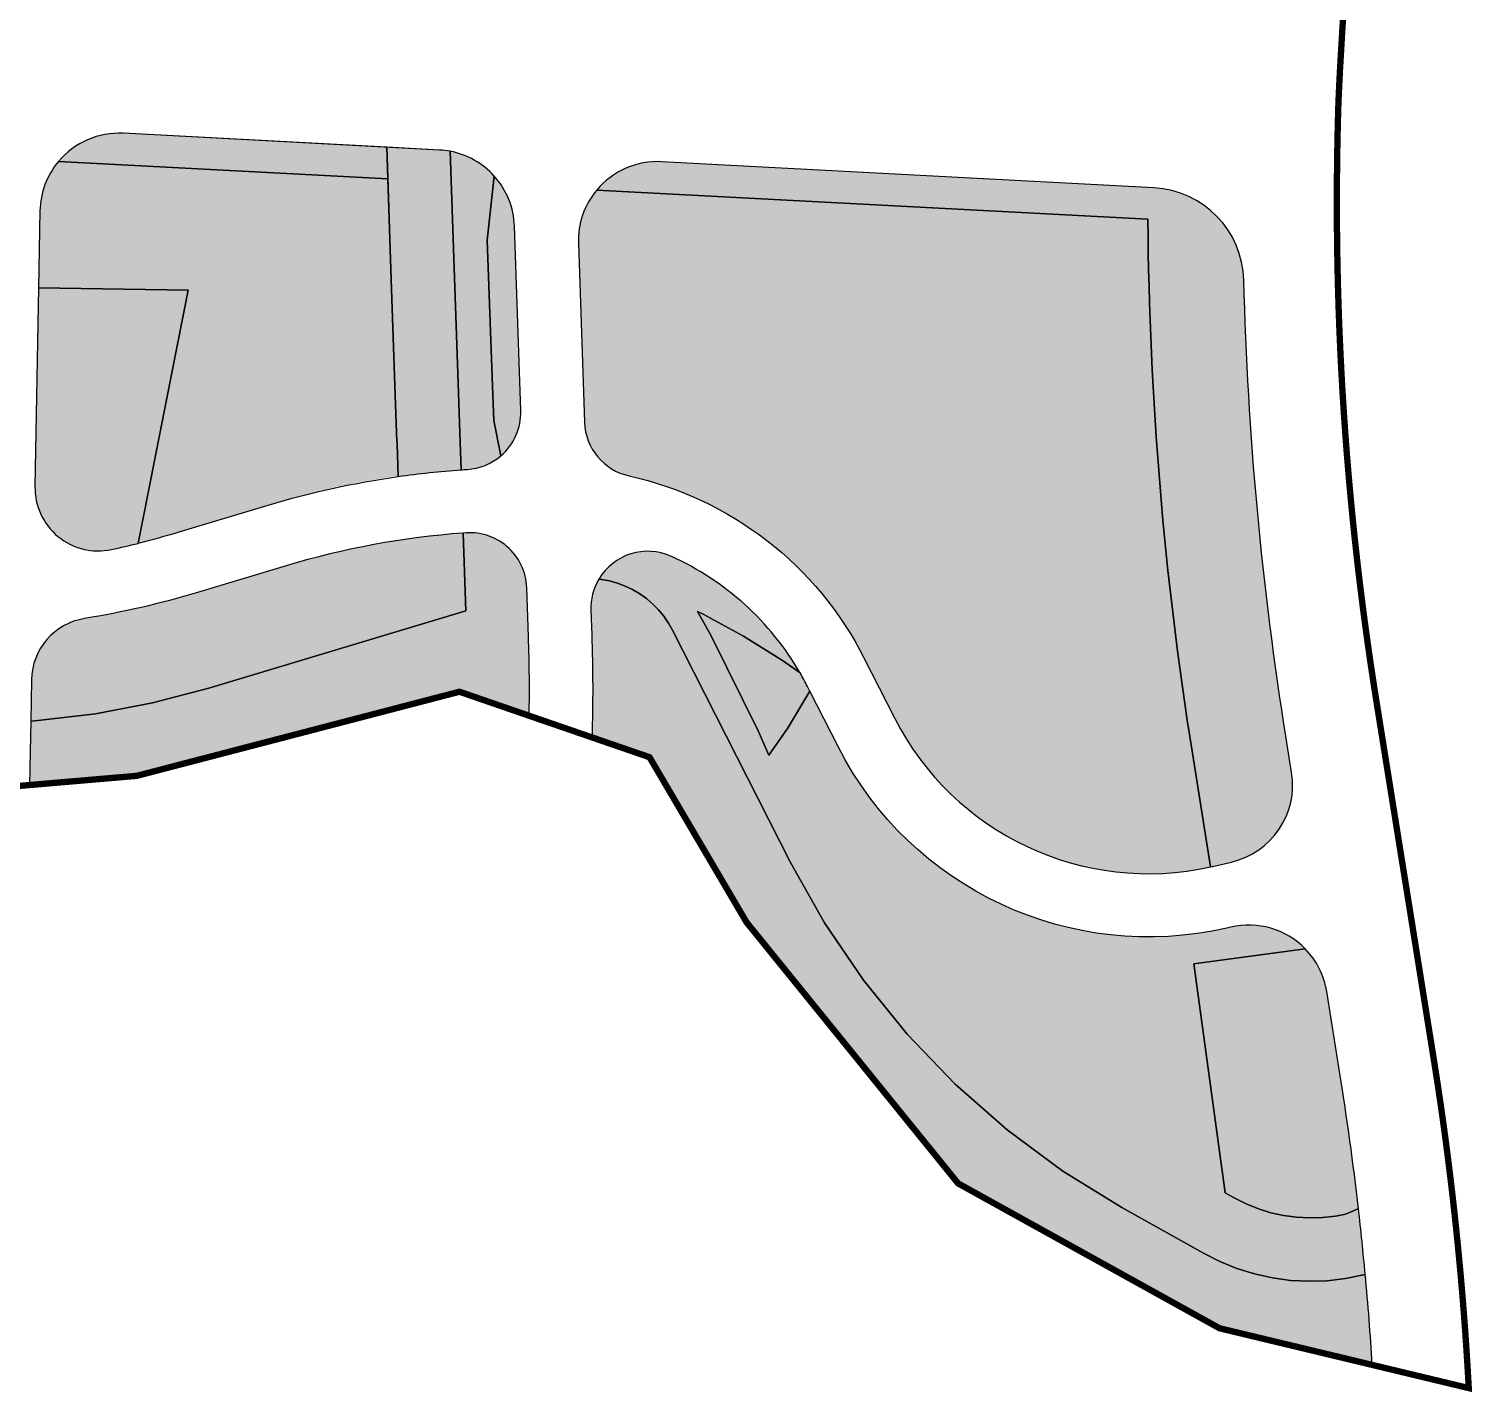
# Model space of a CAD drawing. Header units: millimetres. Extents: x 39642 to 41440, y 212526 to 214342.
# Drawn here: x 40940.7 to 41396.8, y 212554.1 to 212984.9 of the extents above; entities that cross this region are included whole.
import ezdxf

# ---------------------------------------------------------------- set-up
doc = ezdxf.new("R2010")
doc.units = ezdxf.units.MM
for name, color, linetype in [('00-规划范围', 1, 'Continuous'), ('01-用地方案边线', 7, 'Continuous'), ('YD-A', 211, 'Continuous'), ('YD-E1', 4, 'Continuous'), ('YD-E2', 111, 'Continuous'), ('YD-G1', 3, 'Continuous'), ('YD-G2', 94, 'Continuous'), ('YD-R2', 2, 'Continuous'), ('YD-U12', 152, 'Continuous')]:
    doc.layers.add(name, color=color, linetype=linetype)

msp = doc.modelspace()

# ---------------------------------------------------------------- hatches: boundary and pattern name
at = {"layer": 'YD-A'}
h = msp.add_hatch(color=256, dxfattribs=at)
h.dxf.hatch_style = 1
edge = h.paths.add_edge_path()
edge.add_line((40991.05010986328, 212902.3618774414), (40943.78009033203, 212903.1126708984))
edge.add_line((40943.78009033203, 212903.1126708984), (40942.64092787513, 212840.2943677611))
edge.add_arc((40962.63763125866, 212839.9318061116), 19.9999899289673, 178.9612799630091, 281.959411900957)
edge.add_arc((40917.0488386188, 213055.1598068374), 240.0032406113817, 281.9594119011751, 284.0356887677946)
edge.add_line((40975.25592041015, 212822.3218994141), (40991.05010986328, 212902.3618774414))
at = {"layer": 'YD-E1'}
h = msp.add_hatch(color=256, dxfattribs=at)
h.dxf.hatch_style = 1
edge = h.paths.add_edge_path()
edge.add_line((41085.57592773437, 212918.1790771484), (41087.75802408735, 212938.3860347956))
edge.add_arc((41069.17229898901, 212921.6656633114), 24.99999999997156, 41.97566085259682, 79.2427377504628)
edge.add_line((41073.83851299553, 212946.2263320085), (41075.19708251953, 212906.3743286133))
edge.add_line((41075.19708251953, 212906.3743286133), (41076.44189453124, 212869.8560791016))
edge.add_line((41076.44189453124, 212869.8560791016), (41076.87152099609, 212857.2578735352))
edge.add_line((41076.87152099609, 212857.2578735352), (41076.97167968749, 212854.3170776367))
edge.add_line((41076.97167968749, 212854.3170776367), (41077.26973533449, 212845.567157026))
edge.add_arc((41096.96357199836, 212566.260600001), 279.9999999994725, 93.6189564546691, 94.03323625139308, ccw=False)
edge.add_arc((41078.15359869802, 212863.6663580222), 18.00000000003114, 273.6189564545254, 310.3274427976217)
edge.add_line((41089.80238866926, 212849.9439059014), (41087.63970947265, 212861.1876831055))
edge.add_line((41087.63970947265, 212861.1876831055), (41087.16351318359, 212871.9827270508))
edge.add_line((41087.16351318359, 212871.9827270508), (41085.57592773437, 212918.1790771484))
h = msp.add_hatch(color=256, dxfattribs=at)
h.dxf.hatch_style = 1
edge = h.paths.add_edge_path()
edge.add_arc((41080.06256030749, 212807.669704642), 17.99999999999549, 1.952493504290552, 96.73441684158325)
edge.add_line((41077.95174889102, 212825.5455116214), (41078.78868949381, 212800.9757243883))
edge.add_line((41078.78868949381, 212800.9757243883), (40997.55432128906, 212776.5364990235))
edge.add_line((40997.55432128906, 212776.5364990235), (40979.78967285156, 212771.8690795898))
edge.add_line((40979.78967285156, 212771.8690795898), (40961.74011230468, 212768.4672851563))
edge.add_line((40961.74011230468, 212768.4672851563), (40943.49572753906, 212766.3479003906))
edge.add_line((40943.49572753906, 212766.3479003906), (40941.29652826338, 212766.1708571448))
edge.add_line((40941.29652826338, 212766.1708571448), (40941.03225879576, 212751.5987201362))
edge.add_arc((40426.11692646604, 212760.9368426547), 515.0000000003863, 358.330671457125, 358.9610401333765, ccw=False)
edge.add_line((40940.89835931846, 212745.9342965105), (40940.89840000029, 212745.9342999999))
edge.add_line((40940.89840000029, 212745.9342999999), (40974.83050000016, 212748.8445999995))
edge.add_line((40974.83050000016, 212748.8445999995), (41076.76709999982, 212775.4243999999))
edge.add_line((41076.76709999982, 212775.4243999999), (41084.02333521198, 212772.9238308562))
edge.add_line((41084.02333521198, 212772.9238308562), (41098.79847201558, 212767.8323046864))
edge.add_arc((40608.86702898774, 212776.0287144073), 489.999999999646, 359.0415477811612, 361.9524935043043)
edge.add_line((41098.58254489505, 212792.7234285198), (41098.05210987143, 212808.2829798543))
h = msp.add_hatch(color=256, dxfattribs=at)
h.dxf.hatch_style = 1
edge = h.paths.add_edge_path()
edge.add_line((41144.06787109374, 212794.8331298828), (41142.78491210937, 212797.1068725586))
edge.add_line((41142.78491210937, 212797.1068725586), (41141.30932617187, 212799.2604980469))
edge.add_line((41141.30932617187, 212799.2604980469), (41139.6519165039, 212801.2772827148))
edge.add_line((41139.6519165039, 212801.2772827148), (41137.82531738281, 212803.1428833008))
edge.add_line((41137.82531738281, 212803.1428833008), (41135.84387207031, 212804.8422851563))
edge.add_line((41135.84387207031, 212804.8422851563), (41133.72192382812, 212806.3630981445))
edge.add_line((41133.72192382812, 212806.3630981445), (41131.47552490234, 212807.6934814453))
edge.add_line((41131.47552490234, 212807.6934814453), (41129.1220703125, 212808.8234863282))
edge.add_line((41129.1220703125, 212808.8234863282), (41126.67932128906, 212809.7448730469))
edge.add_line((41126.67932128906, 212809.7448730469), (41124.16607666015, 212810.4505004883))
edge.add_line((41124.16607666015, 212810.4505004883), (41121.60052490234, 212810.9345092774))
edge.add_line((41121.60052490234, 212810.9345092774), (41120.81948782002, 212811.012449654))
edge.add_arc((41136.29455127941, 212801.8188425856), 17.99999999998454, 149.2858037975901, 181.9524935042921)
edge.add_line((41118.30500171548, 212801.2055673734), (41118.57093329945, 212793.4048454221))
edge.add_arc((40608.86702898761, 212776.0287144073), 509.9999999997827, -1.6894210037585253, 1.9524935042668972, ccw=False)
edge.add_line((41118.64534249673, 212760.9930542764), (41136.82739999983, 212754.7274999991))
edge.add_line((41136.82739999983, 212754.7274999991), (41167.48560000025, 212702.5536000002))
edge.add_line((41167.48560000025, 212702.5536000002), (41234.33449999987, 212620.0303000007))
edge.add_line((41234.33449999987, 212620.0303000007), (41316.93450000043, 212574.2498000004))
edge.add_line((41316.93450000043, 212574.2498000004), (41365.21807975367, 212562.6600808565))
edge.add_arc((40391.2846763204, 212501.0086423147), 975.8827666258834, 3.622075564888234, 5.309830351773982)
edge.add_line((41362.97976928848, 212591.3182237507), (41362.4384765625, 212591.101928711))
edge.add_line((41362.4384765625, 212591.101928711), (41356.75427246093, 212589.9505004883))
edge.add_line((41356.75427246093, 212589.9505004883), (41350.9937133789, 212589.2778930664))
edge.add_line((41350.9937133789, 212589.2778930664), (41345.19689941406, 212589.0886840821))
edge.add_line((41345.19689941406, 212589.0886840821), (41339.40472412109, 212589.3840942383))
edge.add_line((41339.40472412109, 212589.3840942383), (41333.65747070312, 212590.162109375))
edge.add_line((41333.65747070312, 212590.162109375), (41327.9951171875, 212591.4172973633))
edge.add_line((41327.9951171875, 212591.4172973633), (41322.45751953124, 212593.1409301758))
edge.add_line((41322.45751953124, 212593.1409301758), (41317.08312988281, 212595.3212890625))
edge.add_line((41317.08312988281, 212595.3212890625), (41311.9097290039, 212597.9423217774))
edge.add_line((41311.9097290039, 212597.9423217774), (41286.07171630859, 212612.4204711914))
edge.add_line((41286.07171630859, 212612.4204711914), (41267.42590332031, 212623.9260864258))
edge.add_line((41267.42590332031, 212623.9260864258), (41249.81512451172, 212636.9605102539))
edge.add_line((41249.81512451172, 212636.9605102539), (41233.36352539062, 212651.4304809571))
edge.add_line((41233.36352539062, 212651.4304809571), (41218.18792724609, 212667.2341308594))
edge.add_line((41218.18792724609, 212667.2341308594), (41204.39672851563, 212684.2587280274))
edge.add_line((41204.39672851563, 212684.2587280274), (41192.0869140625, 212702.3839111328))
edge.add_line((41192.0869140625, 212702.3839111328), (41181.34692382812, 212721.4805297851))
edge.add_line((41181.34692382812, 212721.4805297851), (41144.06787109374, 212794.8331298828))
at = {"layer": 'YD-E2'}
h = msp.add_hatch(color=256, dxfattribs=at)
h.dxf.hatch_style = 1
edge = h.paths.add_edge_path()
edge.add_line((41184.38405848189, 212781.4076156493), (41178.80688476562, 212785.3052978516))
edge.add_line((41178.80688476562, 212785.3052978516), (41166.47552490234, 212792.9487304688))
edge.add_line((41166.47552490234, 212792.9487304688), (41153.74212646484, 212799.9014892578))
edge.add_line((41153.74212646484, 212799.9014892578), (41151.99389648437, 212800.7344970703))
edge.add_line((41151.99389648437, 212800.7344970703), (41156.30328369141, 212793.0899047852))
edge.add_line((41156.30328369141, 212793.0899047852), (41171.13110351562, 212763.0797119141))
edge.add_line((41171.13110351562, 212763.0797119141), (41174.47412109375, 212755.3328857422))
edge.add_line((41174.47412109375, 212755.3328857422), (41180.44531249999, 212763.7720947266))
edge.add_line((41180.44531249999, 212763.7720947266), (41187.49876625638, 212775.5824240356))
edge.add_line((41187.49876625638, 212775.5824240356), (41186.75995365314, 212777.0361680498))
edge.add_arc((41106.52683673612, 212736.2606000004), 89.99999999984956, 26.94030053377625, 30.10813094101953)
at = {"layer": 'YD-G1'}
h = msp.add_hatch(color=256, dxfattribs=at)
h.dxf.hatch_style = 1
h.paths.add_polyline_path([(41053.78296166154, 212947.5146447801), (41055.20867919921, 212905.6928710938), (41056.45349121093, 212869.1746826172), (41056.89873324338, 212856.3034039155), (41057.04571533203, 212853.7330932617), (41057.38337006335, 212843.4489973313, -0.0178618157099602), (41077.26973533449, 212845.567157026), (41076.97167968749, 212854.3170776367), (41076.87152099609, 212857.2578735352), (41076.44189453124, 212869.8560791016), (41075.19708251953, 212906.3743286133), (41073.83851299553, 212946.2263320085, 0.0337385663276572), (41070.49284788237, 212946.6307619617)])
h = msp.add_hatch(color=256, dxfattribs=at)
h.dxf.hatch_style = 1
edge = h.paths.add_edge_path()
edge.add_line((41078.78868949381, 212800.9757243883), (41077.95110119438, 212825.5645258365))
edge.add_arc((41096.96357199801, 212566.2606000004), 260.000000000062, 94.19349039374912, 106.743732117375)
edge.add_line((41022.05977869342, 212815.2373494141), (40993.99007745556, 212806.7926769514))
edge.add_arc((40913.32445389711, 213074.9214840124), 280.0000000000263, 279.24651354138445, 286.74373211730517, ccw=False)
edge.add_arc((40961.52920581642, 212778.8196402281), 20.00000000002545, 99.24651354139299, 178.961040133341)
edge.add_line((40941.5324938813, 212779.1822857628), (40941.29652826337, 212766.1708571448))
edge.add_line((40941.29652826337, 212766.1708571448), (40943.49572753906, 212766.3479003906))
edge.add_line((40943.49572753906, 212766.3479003906), (40961.74011230468, 212768.4672851563))
edge.add_line((40961.74011230468, 212768.4672851563), (40979.78967285156, 212771.8690795898))
edge.add_line((40979.78967285156, 212771.8690795898), (40997.55432128906, 212776.5364990235))
edge.add_line((40997.55432128906, 212776.5364990235), (41078.78868949381, 212800.9757243883))
h = msp.add_hatch(color=256, dxfattribs=at)
h.dxf.hatch_style = 1
edge = h.paths.add_edge_path()
edge.add_line((41308.85946606289, 212689.3820656252), (41344.00620072883, 212694.174200164))
edge.add_arc((41326.14828253078, 212676.6786362225), 25.00000000000845, 44.41276951036328, 103.0226256108923)
edge.add_line((41320.51488735181, 212701.035665162), (41319.24532747858, 212700.7420360627))
edge.add_arc((41294.45838869111, 212807.9129633963), 110.0000000000058, 206.9403005336566, 283.0226256108992, ccw=False)
edge.add_line((41196.39569023671, 212758.0761580027), (41187.49876625638, 212775.5824240356))
edge.add_line((41187.49876625638, 212775.5824240356), (41180.44531249999, 212763.7720947266))
edge.add_line((41180.44531249999, 212763.7720947266), (41174.47412109375, 212755.3328857422))
edge.add_line((41174.47412109375, 212755.3328857422), (41171.13110351562, 212763.0797119141))
edge.add_line((41171.13110351562, 212763.0797119141), (41156.30328369141, 212793.0899047852))
edge.add_line((41156.30328369141, 212793.0899047852), (41151.99389648437, 212800.7344970703))
edge.add_line((41151.99389648437, 212800.7344970703), (41153.74212646484, 212799.9014892578))
edge.add_line((41153.74212646484, 212799.9014892578), (41166.47552490234, 212792.9487304688))
edge.add_line((41166.47552490234, 212792.9487304688), (41178.80688476562, 212785.3052978516))
edge.add_line((41178.80688476562, 212785.3052978516), (41184.38405848189, 212781.4076156493))
edge.add_arc((41106.52683673592, 212736.2606000005), 89.99999999997355, 30.10813094088803, 65.57885560413558)
edge.add_arc((41136.29455127942, 212801.8188425856), 17.99999999999978, 65.57885560412637, 149.2858037976137)
edge.add_line((41120.81948782002, 212811.012449654), (41121.60052490234, 212810.9345092774))
edge.add_line((41121.60052490234, 212810.9345092774), (41124.16607666015, 212810.4505004883))
edge.add_line((41124.16607666015, 212810.4505004883), (41126.67932128906, 212809.7448730469))
edge.add_line((41126.67932128906, 212809.7448730469), (41129.1220703125, 212808.8234863282))
edge.add_line((41129.1220703125, 212808.8234863282), (41131.47552490234, 212807.6934814453))
edge.add_line((41131.47552490234, 212807.6934814453), (41133.72192382812, 212806.3630981445))
edge.add_line((41133.72192382812, 212806.3630981445), (41135.84387207031, 212804.8422851563))
edge.add_line((41135.84387207031, 212804.8422851563), (41137.82531738281, 212803.1428833008))
edge.add_line((41137.82531738281, 212803.1428833008), (41139.6519165039, 212801.2772827148))
edge.add_line((41139.6519165039, 212801.2772827148), (41141.30932617187, 212799.2604980469))
edge.add_line((41141.30932617187, 212799.2604980469), (41142.78491210937, 212797.1068725586))
edge.add_line((41142.78491210937, 212797.1068725586), (41144.06787109374, 212794.8331298828))
edge.add_line((41144.06787109374, 212794.8331298828), (41181.34692382812, 212721.4805297851))
edge.add_line((41181.34692382812, 212721.4805297851), (41192.0869140625, 212702.3839111328))
edge.add_line((41192.0869140625, 212702.3839111328), (41204.39672851563, 212684.2587280274))
edge.add_line((41204.39672851563, 212684.2587280274), (41218.18792724609, 212667.2341308594))
edge.add_line((41218.18792724609, 212667.2341308594), (41233.36352539062, 212651.4304809571))
edge.add_line((41233.36352539062, 212651.4304809571), (41249.81512451172, 212636.9605102539))
edge.add_line((41249.81512451172, 212636.9605102539), (41267.42590332031, 212623.9260864258))
edge.add_line((41267.42590332031, 212623.9260864258), (41286.07171630859, 212612.4204711914))
edge.add_line((41286.07171630859, 212612.4204711914), (41311.9097290039, 212597.9423217774))
edge.add_line((41311.9097290039, 212597.9423217774), (41317.08312988281, 212595.3212890625))
edge.add_line((41317.08312988281, 212595.3212890625), (41322.45751953124, 212593.1409301758))
edge.add_line((41322.45751953124, 212593.1409301758), (41327.9951171875, 212591.4172973633))
edge.add_line((41327.9951171875, 212591.4172973633), (41333.65747070312, 212590.162109375))
edge.add_line((41333.65747070312, 212590.162109375), (41339.40472412109, 212589.3840942383))
edge.add_line((41339.40472412109, 212589.3840942383), (41345.19689941406, 212589.0886840821))
edge.add_line((41345.19689941406, 212589.0886840821), (41350.9937133789, 212589.2778930664))
edge.add_line((41350.9937133789, 212589.2778930664), (41356.75427246093, 212589.9505004883))
edge.add_line((41356.75427246093, 212589.9505004883), (41362.4384765625, 212591.101928711))
edge.add_line((41362.4384765625, 212591.101928711), (41362.97976928848, 212591.3182237507))
edge.add_arc((40391.28467632042, 212501.0086423145), 975.8827666258856, 5.309830351784269, 6.5372325606097)
edge.add_line((41360.822334164, 212612.1117665755), (41359.27392578125, 212611.3751220703))
edge.add_line((41359.27392578125, 212611.3751220703), (41356.69610595702, 212610.344909668))
edge.add_line((41356.69610595702, 212610.344909668), (41353.60369873047, 212609.7185058594))
edge.add_line((41353.60369873047, 212609.7185058594), (41349.50512695312, 212609.2399291993))
edge.add_line((41349.50512695312, 212609.2399291993), (41345.38049316406, 212609.1052856446))
edge.add_line((41345.38049316406, 212609.1052856446), (41341.25891113281, 212609.3156738281))
edge.add_line((41341.25891113281, 212609.3156738281), (41337.16931152344, 212609.8690795899))
edge.add_line((41337.16931152344, 212609.8690795899), (41333.14031982422, 212610.7623291016))
edge.add_line((41333.14031982422, 212610.7623291016), (41329.20068359375, 212611.9885253906))
edge.add_line((41329.20068359375, 212611.9885253906), (41325.37628173828, 212613.5401000977))
edge.add_line((41325.37628173828, 212613.5401000977), (41321.32171630859, 212615.5942993164))
edge.add_line((41321.32171630859, 212615.5942993164), (41318.72151371552, 212617.0512975102))
edge.add_line((41318.72151371552, 212617.0512975102), (41308.85946606289, 212689.3820656252))
at = {"layer": 'YD-G2'}
h = msp.add_hatch(color=256, dxfattribs=at)
h.dxf.hatch_style = 1
h.paths.add_polyline_path([(41054.12496086791, 212937.4824939285), (41053.78296166154, 212947.5146447801), (40970.53701191247, 212951.9180059826, 0.2360662509992792), (40950.03681833089, 212942.9885311004)])
h = msp.add_hatch(color=256, dxfattribs=at)
h.dxf.hatch_style = 1
edge = h.paths.add_edge_path()
edge.add_arc((41294.62757191926, 212904.7330360032), 29.99999999999838, 1.457009975317921, 86.97211570977647)
edge.add_line((41296.21223059121, 212934.6911543836), (41140.66004117788, 212942.9192120596))
edge.add_arc((41139.33949228457, 212917.9541134092), 24.99999999998733, 86.97211570976303, 140.102218063963)
edge.add_line((41120.15974270029, 212933.9896117141), (41294.29720463575, 212924.7784711589))
edge.add_arc((42414.26545867559, 212933.2111423293), 1120.000000000061, 180.4313937795522, 189.1038056567215)
edge.add_line((41308.37376321554, 212756.0006519157), (41314.12836412323, 212720.0887522327))
edge.add_arc((41294.45838869343, 212807.9129633962), 89.99999999939243, 282.6241919547812, 283.0226256094377)
edge.add_line((41314.73861133535, 212720.2276592143), (41320.68006520133, 212721.6018234297))
edge.add_arc((41315.04667002239, 212745.9588523692), 25.00000000000466, 283.0226256108111, 369.1038056567285)
edge.add_line((41339.73175251034, 212749.9144436731), (41337.99586220107, 212760.7473614804))
edge.add_arc((42414.26545867549, 212933.2111423293), 1089.999999999952, 181.457009975298, 189.1038056567182, ccw=False)
h = msp.add_hatch(color=256, dxfattribs=at)
h.dxf.hatch_style = 1
edge = h.paths.add_edge_path()
edge.add_arc((41069.17229898905, 212921.6656633114), 24.99999999996557, 1.952493504300169, 41.97566085269103)
edge.add_line((41087.75802408735, 212938.3860347956), (41085.57592773437, 212918.1790771484))
edge.add_line((41085.57592773437, 212918.1790771484), (41087.16351318359, 212871.9827270508))
edge.add_line((41087.16351318359, 212871.9827270508), (41087.63970947265, 212861.1876831055))
edge.add_line((41087.63970947265, 212861.1876831055), (41089.80238866926, 212849.9439059014))
edge.add_arc((41078.15359869801, 212863.6663580222), 18.00000000001348, 310.327442797717, 361.952493504289)
edge.add_line((41096.14314826197, 212864.2796332345), (41094.1577844945, 212922.5174344396))
at = {"layer": 'YD-R2'}
h = msp.add_hatch(color=256, dxfattribs=at)
h.dxf.hatch_style = 1
edge = h.paths.add_edge_path()
edge.add_line((41056.45349121093, 212869.1746826172), (41055.20867919921, 212905.6928710938))
edge.add_line((41055.20867919921, 212905.6928710938), (41054.12496163904, 212937.4824713081))
edge.add_line((41054.12496163904, 212937.4824713081), (40950.0366821289, 212942.98828125))
edge.add_arc((40969.21633823472, 212926.9530701987), 24.99974403459254, 140.102585721277, 178.9611809697271)
edge.add_line((40944.220703125, 212927.4063110352), (40943.78009033203, 212903.1126708984))
edge.add_line((40943.78009033203, 212903.1126708984), (40991.05010986328, 212902.3618774414))
edge.add_line((40991.05010986328, 212902.3618774414), (40975.25592041015, 212822.3218994141))
edge.add_arc((40917.08778022016, 213055.0116465523), 239.8500593213078, 284.0352477353679, 286.7450205203899)
edge.add_line((40986.19171142642, 212825.3320922854), (41019.11627197329, 212835.2373046877))
edge.add_arc((41094.02048169478, 212586.2610640893), 259.9996327237704, 98.10221461889421, 106.74385229487049, ccw=False)
edge.add_line((41057.37626381881, 212843.6654352892), (41057.04571533203, 212853.7330932617))
edge.add_line((41057.04571533203, 212853.7330932617), (41056.88311767578, 212856.5764770508))
edge.add_line((41056.88311767578, 212856.5764770508), (41056.86572265625, 212857.2576904297))
edge.add_line((41056.86572265625, 212857.2576904297), (41056.45349121093, 212869.1746826172))
h = msp.add_hatch(color=256, dxfattribs=at)
h.dxf.hatch_style = 1
edge = h.paths.add_edge_path()
edge.add_line((41294.29720463575, 212924.7784711589), (41120.15974270029, 212933.9896117141))
edge.add_arc((41139.33949228457, 212917.9541134092), 24.99999999998657, 140.1022180639523, 181.9524935042979)
edge.add_line((41114.35400677908, 212917.1023422811), (41116.28004829454, 212860.6046743331))
edge.add_arc((41134.2695978585, 212861.2179495454), 18.00000000000277, 181.9524935042897, 257.4823518180807)
edge.add_arc((41106.52683673589, 212736.2606000005), 110.0000000000315, 26.940300533703976, 77.482351818062, ccw=False)
edge.add_line((41204.58953519026, 212786.0974053942), (41214.22527177389, 212767.1373953469))
edge.add_arc((41294.45838869109, 212807.9129633963), 89.99999999999181, 206.9403005336887, 282.6241919562199)
edge.add_line((41314.12836412323, 212720.0887522327), (41308.37376321553, 212756.0006519158))
edge.add_arc((42414.26545867563, 212933.2111423293), 1120.000000000099, 180.4313937795538, 189.1038056567182, ccw=False)
at = {"layer": 'YD-U12'}
h = msp.add_hatch(color=256, dxfattribs=at)
h.dxf.hatch_style = 1
edge = h.paths.add_edge_path()
edge.add_line((41354.97544762628, 212654.7853359235), (41350.83336501875, 212680.6342275264))
edge.add_arc((41326.14828253078, 212676.6786362225), 25.0000000000198, 9.103805656723175, 44.41276951041093)
edge.add_line((41344.00620072883, 212694.174200164), (41308.85946606289, 212689.3820656252))
edge.add_line((41308.85946606289, 212689.3820656252), (41318.72151371552, 212617.0512975102))
edge.add_line((41318.72151371552, 212617.0512975102), (41321.32171630859, 212615.5942993164))
edge.add_line((41321.32171630859, 212615.5942993164), (41325.37628173828, 212613.5401000977))
edge.add_line((41325.37628173828, 212613.5401000977), (41329.20068359375, 212611.9885253906))
edge.add_line((41329.20068359375, 212611.9885253906), (41333.14031982422, 212610.7623291016))
edge.add_line((41333.14031982422, 212610.7623291016), (41337.16931152344, 212609.8690795899))
edge.add_line((41337.16931152344, 212609.8690795899), (41341.25891113281, 212609.3156738281))
edge.add_line((41341.25891113281, 212609.3156738281), (41345.38049316406, 212609.1052856446))
edge.add_line((41345.38049316406, 212609.1052856446), (41349.50512695312, 212609.2399291993))
edge.add_line((41349.50512695312, 212609.2399291993), (41353.60369873047, 212609.7185058594))
edge.add_line((41353.60369873047, 212609.7185058594), (41356.69610595702, 212610.344909668))
edge.add_line((41356.69610595702, 212610.344909668), (41359.27392578125, 212611.3751220703))
edge.add_line((41359.27392578125, 212611.3751220703), (41360.822334164, 212612.1117665755))
edge.add_arc((40391.28467632061, 212501.0086423149), 975.8827666256509, 6.53723256059064, 9.066285401498503)

# ---------------------------------------------------------------- linework, layer by layer
at = {"layer": '00-规划范围', "const_width": 2}
msp.add_lwpolyline([(40910.79800000041, 212743.3524999991), (40940.89840000029, 212745.9342999999), (40974.83050000016, 212748.8445999995), (41076.76709999982, 212775.4243999999), (41084.02333521198, 212772.9238308562), (41136.82739999983, 212754.7274999991), (41167.48560000025, 212702.5536000002), (41234.33449999987, 212620.0303000007), (41316.93450000043, 212574.2498000004), (41395.68693983211, 212555.3465069096), (41395.57300000009, 212557.49), (41395.25600000005, 212562.9060000001), (41394.90900000009, 212568.32), (41394.53300000005, 212573.733), (41394.1270000001, 212579.143), (41393.69300000009, 212584.5510000001), (41393.22900000005, 212589.956), (41392.7350000001, 212595.3590000001), (41392.21200000005, 212600.76), (41391.66000000003, 212606.157), (41391.07900000002, 212611.5510000001), (41390.46900000003, 212616.942), (41389.82900000002, 212622.329), (41389.16000000003, 212627.7130000001), (41388.46200000005, 212633.094), (41387.73400000006, 212638.4700000001), (41386.978, 212643.843), (41386.19200000004, 212649.211), (41385.37700000009, 212654.5750000001), (41384.53300000005, 212659.934), (41366.60600000002, 212771.8100000001), (41365.58800000011, 212778.3), (41364.61200000008, 212784.797), (41363.68000000005, 212791.3000000001), (41362.79000000003, 212797.8080000001), (41361.94200000003, 212804.3230000001), (41361.13800000003, 212810.843), (41360.37600000005, 212817.3680000001), (41359.65800000005, 212823.898), (41358.98200000007, 212830.4320000001), (41358.34900000005, 212836.971), (41357.75900000007, 212843.5140000001), (41357.21200000006, 212850.0610000001), (41356.7080000001, 212856.6110000001), (41356.24800000002, 212863.164), (41355.83000000007, 212869.7200000001), (41355.45500000008, 212876.2790000001), (41355.12400000006, 212882.8400000001), (41354.83500000008, 212889.4030000001), (41354.59000000008, 212895.9670000001), (41354.3870000001, 212902.5340000001), (41354.228, 212909.1010000001), (41354.11200000008, 212915.669), (41354.04000000003, 212922.238), (41354.01, 212928.8080000001), (41354.02400000009, 212935.3770000001), (41354.08000000007, 212941.946), (41354.18000000004, 212948.515), (41354.32300000009, 212955.0830000001), (41354.50900000008, 212961.6490000001), (41354.51084962763, 212961.6878761517, -0.0022756689531859), (41354.99706438313, 212971.9073164922), (41354.99900000007, 212971.9480000001), (41355.00128507248, 212971.9882094624, -0.009153017277749), (41357.89854218424, 213013.0331746256)], format="xyb", dxfattribs=at)
at = {"layer": '01-用地方案边线'}
msp.add_lwpolyline([(41073.83851299553, 212946.2263320085, 0.0337385663280226), (41070.49284788233, 212946.6307619617), (40970.53701191246, 212951.9180059826, 0.2360662509992151), (40950.03681833089, 212942.9885311004), (41054.12496086791, 212937.4824939285)], format="xyb", dxfattribs=at)
for points in [[(41053.78296166154, 212947.5146447801), (40970.53701191246, 212951.9180059826, 0.2360662509992333), (40950.03681833089, 212942.9885311004), (41054.12496086791, 212937.4824939285)], [(41073.83851299553, 212946.2263320085, 0.0337385663276543), (41070.49284788237, 212946.6307619617), (41053.78296166154, 212947.5146447801), (41055.20867919921, 212905.6928710938), (41056.45349121093, 212869.1746826172), (41056.86572265625, 212857.2576904297), (41056.88311767578, 212856.5764770508), (41057.04571533203, 212853.7330932617), (41057.38337006335, 212843.4489973313, -0.0178618157099602), (41077.26973533449, 212845.567157026), (41076.97167968749, 212854.3170776367), (41076.87152099609, 212857.2578735352), (41076.44189453124, 212869.8560791016), (41075.19708251953, 212906.3743286133)], [(41054.12496086791, 212937.4824939285), (40950.03681833089, 212942.9885311004, 0.1711989840522349), (40944.22057310026, 212927.4062142506), (40943.78000344327, 212903.1126722785), (40991.05010986328, 212902.3618774414), (40975.27318600355, 212822.4093960039, 0.0129144454957989), (40988.22824720153, 212825.9447345987), (41016.29794843939, 212834.3894070614, -0.037617813373762), (41057.38337006335, 212843.4489973313), (41057.04571533203, 212853.7330932617), (41056.88311767578, 212856.5764770508), (41056.86572265625, 212857.2576904297), (41056.45349121093, 212869.1746826172), (41055.20867919921, 212905.6928710938)], [(41085.57592773437, 212918.1790771484), (41087.75802408735, 212938.3860347956, 0.1640568211747067), (41073.83851299553, 212946.2263320085), (41075.19708251953, 212906.3743286133), (41076.44189453124, 212869.8560791016), (41076.87152099609, 212857.2578735352), (41076.97167968749, 212854.3170776367), (41077.26973533449, 212845.567157026, -0.001807638588182), (41079.2897715819, 212845.7022518329, 0.161554906190634), (41089.80238866926, 212849.9439059014), (41087.63970947265, 212861.1876831055), (41087.16351318359, 212871.9827270508)], [(41324.61787245737, 212905.4958424227, 0.3914684654332122), (41296.21223059121, 212934.6911543836), (41140.66004117788, 212942.9192120596, 0.2360679774998681), (41120.15974270029, 212933.9896117141), (41294.29720463575, 212924.7784711589, 0.0378586070519289), (41308.37376321554, 212756.0006519157), (41314.12836412323, 212720.0887522327, 0.0017384965325848), (41314.73861133535, 212720.2276592143), (41320.68006520133, 212721.6018234297, 0.3943197094031652), (41339.73175251034, 212749.9144436731), (41337.99586220107, 212760.7473614804, -0.0333778273709252)], [(41094.1577844945, 212922.5174344396, 0.176431212098707), (41087.75802408735, 212938.3860347956), (41085.57592773437, 212918.1790771484), (41087.16351318359, 212871.9827270508), (41087.63970947265, 212861.1876831055), (41089.80238866926, 212849.9439059014, 0.2291456149640806), (41096.14314826197, 212864.2796332345)], [(41294.29720463575, 212924.7784711589), (41120.15974270029, 212933.9896117141, 0.1846633889042083), (41114.35400677908, 212917.1023422811), (41116.28004829454, 212860.6046743331, 0.3420346349055663), (41130.36827207563, 212843.6458222656, -0.2241773573350133), (41204.58953519026, 212786.0974053942), (41214.22527177389, 212767.1373953469, 0.3427855308468739), (41314.12836412323, 212720.0887522327), (41308.37376321553, 212756.0006519158, -0.0378586070519077)], [(40991.05010986328, 212902.3618774414), (40943.78009033203, 212903.1126708984), (40942.64092787513, 212840.2943677611, 0.4823326935413025), (40966.78200362964, 212820.3659231821, 0.0090597147332265), (40975.25592041015, 212822.3218994141)], [(41098.05210987143, 212808.2829798543, 0.4388752401759836), (41077.95174889102, 212825.5455116214), (41078.78868949381, 212800.9757243883), (40997.55432128906, 212776.5364990235), (40979.78967285156, 212771.8690795898), (40961.74011230468, 212768.4672851563), (40943.49572753906, 212766.3479003906), (40941.29652826338, 212766.1708571448), (40941.03225879576, 212751.5987201362, -0.0027505091616185), (40940.89835931846, 212745.9342965105), (40940.89840000029, 212745.9342999999), (40974.83050000016, 212748.8445999995), (41076.76709999982, 212775.4243999999), (41084.02333521198, 212772.9238308562), (41098.79847201558, 212767.8323046864, 0.012702079867651), (41098.58254489505, 212792.7234285198)], [(41078.78868949381, 212800.9757243883), (41077.95110119438, 212825.5645258365, 0.0548155635128998), (41022.05977869342, 212815.2373494141), (40993.99007745556, 212806.7926769514, -0.0327244611595314), (40958.31555568846, 212798.5597631471, 0.3625602483396135), (40941.5324938813, 212779.1822857628), (40941.29652826337, 212766.1708571448), (40943.49572753906, 212766.3479003906), (40961.74011230468, 212768.4672851563), (40979.78967285156, 212771.8690795898), (40997.55432128906, 212776.5364990235)], [(41308.85946606289, 212689.3820656252), (41344.00620072883, 212694.174200164, 0.2614585211276426), (41320.51488735181, 212701.035665162), (41319.24532747858, 212700.7420360627, -0.3447294625105328), (41196.39569023671, 212758.0761580027), (41187.49876625638, 212775.5824240356), (41180.44531249999, 212763.7720947266), (41174.47412109375, 212755.3328857422), (41171.13110351562, 212763.0797119141), (41156.30328369141, 212793.0899047852), (41151.99389648437, 212800.7344970703), (41153.74212646484, 212799.9014892578), (41166.47552490234, 212792.9487304688), (41178.80688476562, 212785.3052978516), (41184.38405848189, 212781.4076156493, 0.1560179696503549), (41143.73647991531, 212818.2084032319, 0.3823976587653191), (41120.81948782002, 212811.012449654), (41121.60052490234, 212810.9345092774), (41124.16607666015, 212810.4505004883), (41126.67932128906, 212809.7448730469), (41129.1220703125, 212808.8234863282), (41131.47552490234, 212807.6934814453), (41133.72192382812, 212806.3630981445), (41135.84387207031, 212804.8422851563), (41137.82531738281, 212803.1428833008), (41139.6519165039, 212801.2772827148), (41141.30932617187, 212799.2604980469), (41142.78491210937, 212797.1068725586), (41144.06787109374, 212794.8331298828), (41181.34692382812, 212721.4805297851), (41192.0869140625, 212702.3839111328), (41204.39672851563, 212684.2587280274), (41218.18792724609, 212667.2341308594), (41233.36352539062, 212651.4304809571), (41249.81512451172, 212636.9605102539), (41267.42590332031, 212623.9260864258), (41286.07171630859, 212612.4204711914), (41311.9097290039, 212597.9423217774), (41317.08312988281, 212595.3212890625), (41322.45751953124, 212593.1409301758), (41327.9951171875, 212591.4172973633), (41333.65747070312, 212590.162109375), (41339.40472412109, 212589.3840942383), (41345.19689941406, 212589.0886840821), (41350.9937133789, 212589.2778930664), (41356.75427246093, 212589.9505004883), (41362.4384765625, 212591.101928711), (41362.97976928848, 212591.3182237507, 0.0053556036506994), (41360.822334164, 212612.1117665755), (41359.27392578125, 212611.3751220703), (41356.69610595702, 212610.344909668), (41353.60369873047, 212609.7185058594), (41349.50512695312, 212609.2399291993), (41345.38049316406, 212609.1052856446), (41341.25891113281, 212609.3156738281), (41337.16931152344, 212609.8690795899), (41333.14031982422, 212610.7623291016), (41329.20068359375, 212611.9885253906), (41325.37628173828, 212613.5401000977), (41321.32171630859, 212615.5942993164), (41318.72151371552, 212617.0512975102)], [(41144.06787109374, 212794.8331298828), (41142.78491210937, 212797.1068725586), (41141.30932617187, 212799.2604980469), (41139.6519165039, 212801.2772827148), (41137.82531738281, 212803.1428833008), (41135.84387207031, 212804.8422851563), (41133.72192382812, 212806.3630981445), (41131.47552490234, 212807.6934814453), (41129.1220703125, 212808.8234863282), (41126.67932128906, 212809.7448730469), (41124.16607666015, 212810.4505004883), (41121.60052490234, 212810.9345092774), (41120.81948782002, 212811.012449654, 0.1435084963909805), (41118.30500171548, 212801.2055673734), (41118.57093329945, 212793.4048454221, -0.0158921875264897), (41118.64534249673, 212760.9930542764), (41136.82739999983, 212754.7274999991), (41167.48560000025, 212702.5536000002), (41234.33449999987, 212620.0303000007), (41316.93450000043, 212574.2498000004), (41365.21807975367, 212562.6600808565, 0.0073643526270358), (41362.97976928848, 212591.3182237507), (41362.4384765625, 212591.101928711), (41356.75427246093, 212589.9505004883), (41350.9937133789, 212589.2778930664), (41345.19689941406, 212589.0886840821), (41339.40472412109, 212589.3840942383), (41333.65747070312, 212590.162109375), (41327.9951171875, 212591.4172973633), (41322.45751953124, 212593.1409301758), (41317.08312988281, 212595.3212890625), (41311.9097290039, 212597.9423217774), (41286.07171630859, 212612.4204711914), (41267.42590332031, 212623.9260864258), (41249.81512451172, 212636.9605102539), (41233.36352539062, 212651.4304809571), (41218.18792724609, 212667.2341308594), (41204.39672851563, 212684.2587280274), (41192.0869140625, 212702.3839111328), (41181.34692382812, 212721.4805297851)], [(41184.38405848189, 212781.4076156493), (41178.80688476562, 212785.3052978516), (41166.47552490234, 212792.9487304688), (41153.74212646484, 212799.9014892578), (41151.99389648437, 212800.7344970703), (41156.30328369141, 212793.0899047852), (41171.13110351562, 212763.0797119141), (41174.47412109375, 212755.3328857422), (41180.44531249999, 212763.7720947266), (41187.49876625638, 212775.5824240356), (41186.75995365314, 212777.0361680498, 0.0138231480265795)], [(41354.97544762628, 212654.7853359235), (41350.83336501875, 212680.6342275264, 0.1552950537923192), (41344.00620072883, 212694.174200164), (41308.85946606289, 212689.3820656252), (41318.72151371552, 212617.0512975102), (41321.32171630859, 212615.5942993164), (41325.37628173828, 212613.5401000977), (41329.20068359375, 212611.9885253906), (41333.14031982422, 212610.7623291016), (41337.16931152344, 212609.8690795899), (41341.25891113281, 212609.3156738281), (41345.38049316406, 212609.1052856446), (41349.50512695312, 212609.2399291993), (41353.60369873047, 212609.7185058594), (41356.69610595702, 212610.344909668), (41359.27392578125, 212611.3751220703), (41360.822334164, 212612.1117665755, 0.0110355227037681)]]:
    msp.add_lwpolyline(points, format="xyb", close=True, dxfattribs=at)
msp.add_lwpolyline([(41054.12496086791, 212937.4824939285), (40950.03692626953, 212942.9885253907)], dxfattribs=at)

doc.saveas('drawing.dxf')
